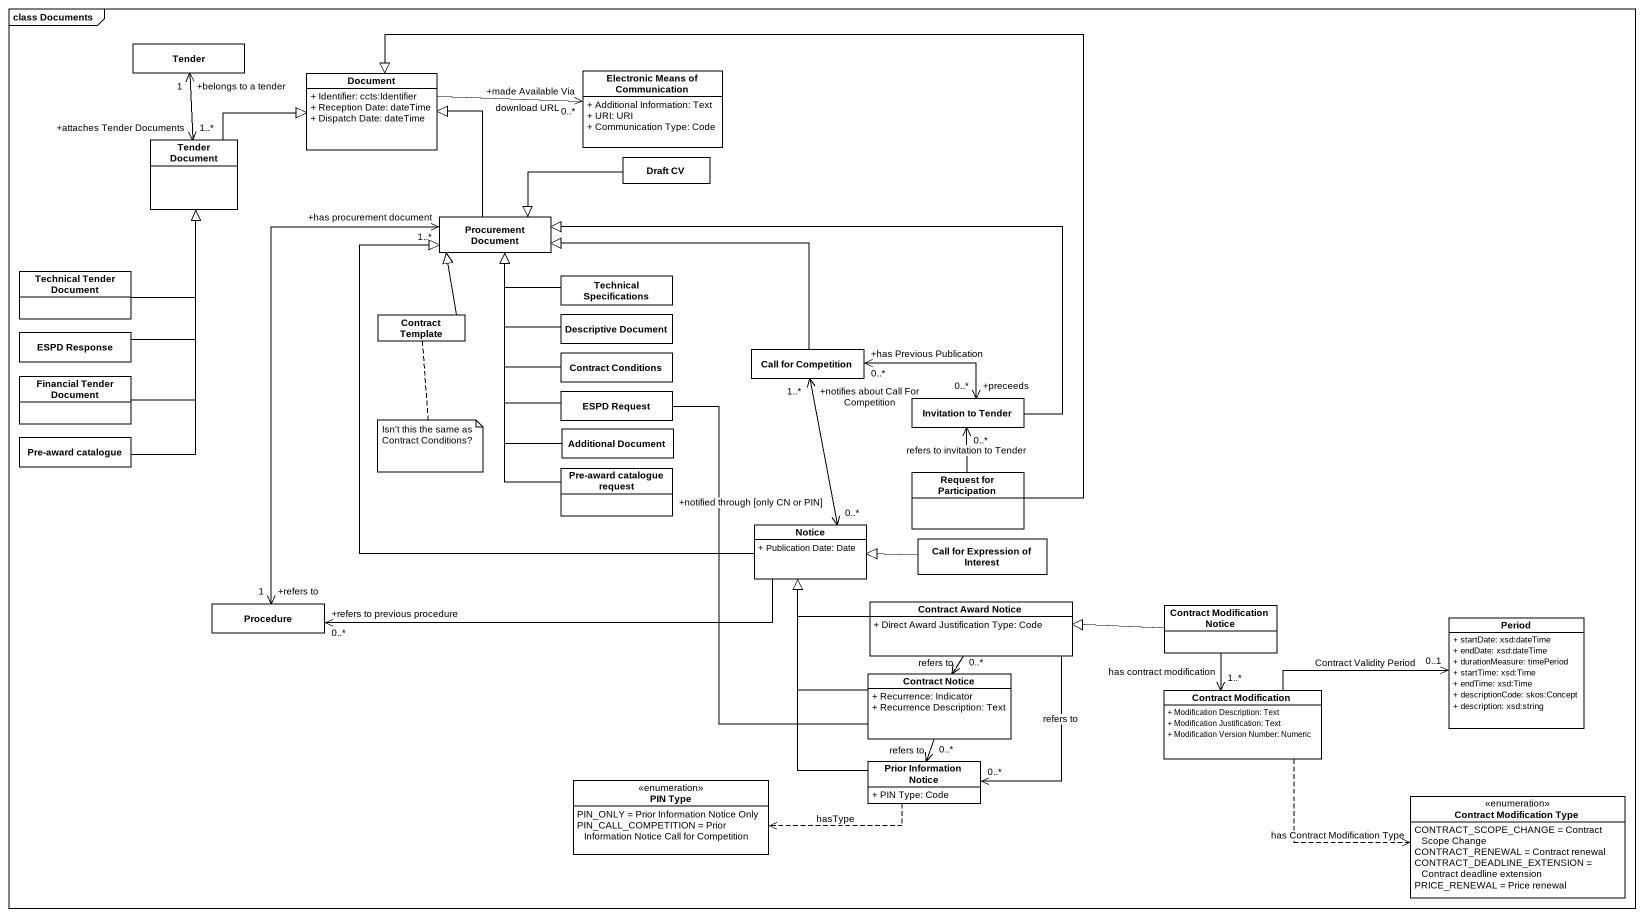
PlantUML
@startuml
mainframe class Documents
hide circle
hide empty members
skinparam classAttributeIconSize 0
class Tender
class Document {
  + Identifier: ccts:Identifier
  + Reception Date: dateTime
  + Dispatch Date: dateTime
}
class "Electronic Means of Communication" as Electronic_Means_of {
  + Additional Information: Text
  + URI: URI
  + Communication Type: Code
}
class "Tender Document" as Tender_Document
class "Draft CV" as Draft_CV
class "Procurement Document" as Procurement_Document
class "Technical Tender Document" as Technical_Tender_Document
class "Technical Specifications" as Technical_Specifications
class "ESPD Response" as ESPD_Response
class "Contract Template" as Contract_Template
class "Descriptive Document" as Descriptive_Document
class "Financial Tender Document" as Financial_Tender_Document
class "Contract Conditions" as Contract_Conditions
class "Call for Competition" as Call_for_Competition
class "ESPD Request" as ESPD_Request
class "Invitation to Tender" as Invitation_to_Tender
class "Pre-award catalogue" as Pre_award_catalogue
class "Additional Document" as Additional_Document
class "Pre-award catalogue request" as Pre_award_catalogue_request
class "Request for Participation" as Request_for_Participation
class Notice {
  + Publication Date: Date
}
class "Call for Expression of Interest" as Call_for_Expression_of
class Procedure
class "Contract Award Notice" as Contract_Award_Notice {
  + Direct Award Justification Type: Code
}
class "Contract Modification Notice" as Contract_Modification_Notice
class Period {
  + startDate: xsd:dateTime
  + endDate: xsd:dateTime
  + durationMeasure: timePeriod
  + startTime: xsd:Time
  + endTime: xsd:Time
  + descriptionCode: skos:Concept
  + description: xsd:string
}
class "Contract Notice" as Contract_Notice {
  + Recurrence: Indicator
  + Recurrence Description: Text
}
class "Contract Modification" as Contract_Modification {
  + Modification Description: Text
  + Modification Justification: Text
  + Modification Version Number: Numeric
}
class "Prior Information Notice" as Prior_Information_Notice {
  + PIN Type: Code
}
enum "PIN Type" as PIN_Type {
  PIN_ONLY = Prior Information Notice Only
  PIN_CALL_COMPETITION = Prior Information Notice Call for Competition
}
enum "Contract Modification Type" as Contract_Modification_Type {
  CONTRACT_SCOPE_CHANGE = Contract Scope Change
  CONTRACT_RENEWAL = Contract renewal
  CONTRACT_DEADLINE_EXTENSION = Contract deadline extension
  PRICE_RENEWAL = Price renewal
}
Tender "+belongs to a tender\n1" <--> "+attaches Tender Documents\n1..*" Tender_Document
Document -right-> "+made Available Via\n0..*" Electronic_Means_of : download URL
Tender_Document -right-|> Document
Draft_CV -left-|> Procurement_Document
Procurement_Document -up-|> Document
Technical_Tender_Document -up-|> Tender_Document
Technical_Specifications -left-|> Procurement_Document
ESPD_Response -up-|> Tender_Document
Contract_Template -up-|> Procurement_Document
Descriptive_Document -up-|> Procurement_Document
Financial_Tender_Document -up-|> Tender_Document
Contract_Conditions -up-|> Procurement_Document
Call_for_Competition -left-|> Procurement_Document
Call_for_Competition "+notifies about Call For Competition\n1..*" <--> "+notified through [only CN or PIN]\n0..*" Notice
ESPD_Request -up-|> Procurement_Document
Invitation_to_Tender -left-|> Procurement_Document
Invitation_to_Tender "+preceeds\n0..*" <-left-> "+has Previous Publication\n0..*" Call_for_Competition
Pre_award_catalogue -up-|> Tender_Document
Additional_Document -up-|> Procurement_Document
Pre_award_catalogue_request -up-|> Procurement_Document
Request_for_Participation -up-|> Document
Request_for_Participation -up-> "0..*" Invitation_to_Tender : refers to invitation to Tender
Notice -up-|> Procurement_Document
Notice -left-> "+refers to previous procedure\n0..*" Procedure
Call_for_Expression_of -left-|> Notice
Procedure "+refers to\n1" <-up-> "+has procurement document\n1..*" Procurement_Document
Contract_Award_Notice -left-|> Notice
Contract_Award_Notice --> "0..*" Contract_Notice : refers to
Contract_Award_Notice --> "0..*" Prior_Information_Notice : refers to
Contract_Modification_Notice -left-|> Contract_Award_Notice
Contract_Modification_Notice --> "1..*" Contract_Modification : has contract modification
Contract_Notice -up- ESPD_Request
Contract_Notice -up-|> Notice
Contract_Notice --> "0..*" Prior_Information_Notice : refers to
Contract_Modification -right-> "0..1" Period : Contract Validity Period
Contract_Modification .right.> Contract_Modification_Type : has Contract Modification Type
Prior_Information_Notice -up-|> Notice
Prior_Information_Notice .left.> PIN_Type : hasType
note bottom of Contract_Template : Isn't this the same as Contract Conditions?
@enduml
